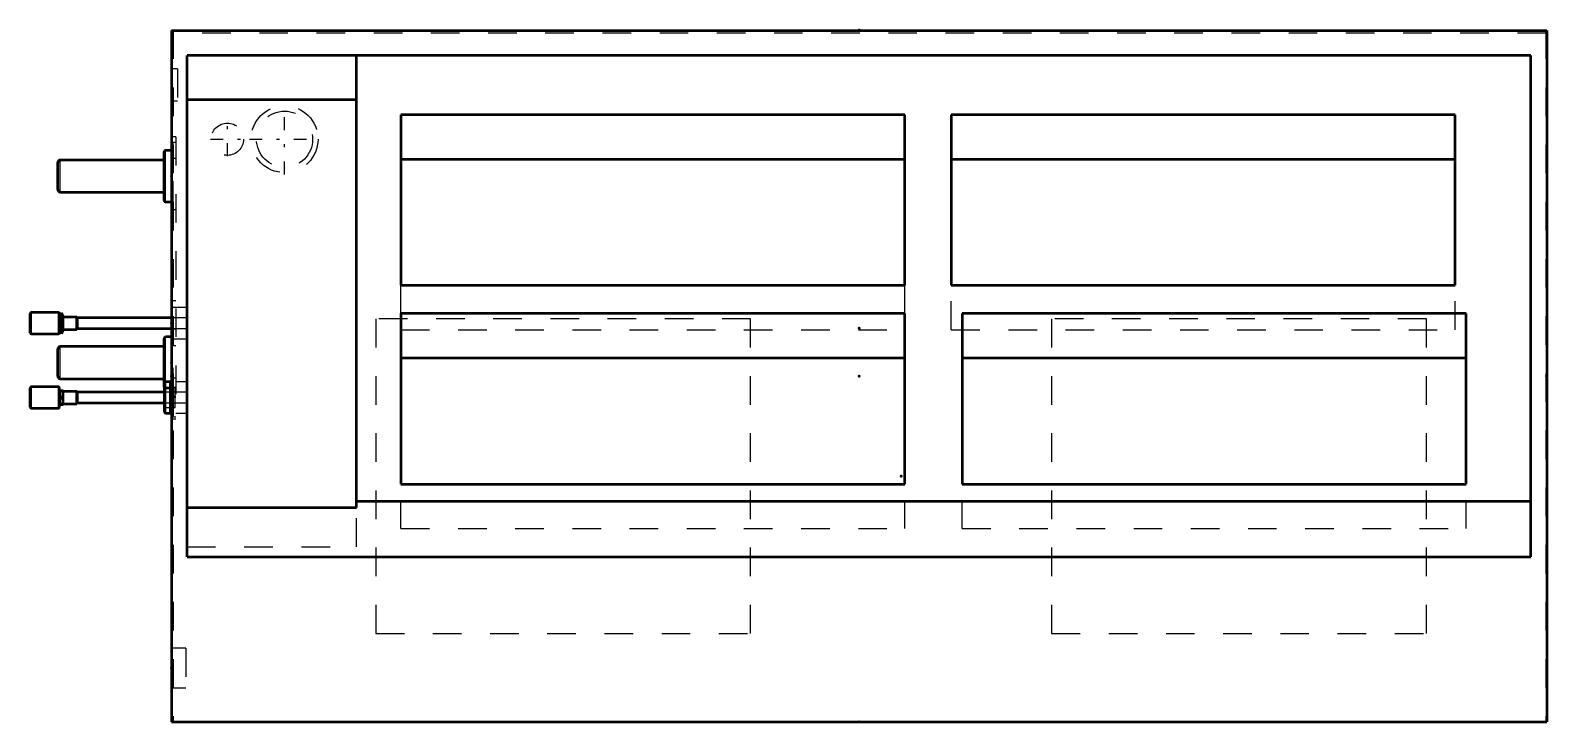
# Model space of a CAD drawing. Header units: inches. Extents: x -4.9 to 48.1, y 0 to 24.2.
import ezdxf

# ---------------------------------------------------------------- set-up
doc = ezdxf.new("R2010")
doc.units = ezdxf.units.IN
doc.header["$MEASUREMENT"] = 0
doc.linetypes.add('Center', pattern=[1.5, 0.45, -0.5, 0.05, -0.5])
doc.linetypes.add('Dashed', pattern=[2, 1, -1])
for name, color, linetype, lineweight in [('2d ConnectionPoints', 7, 'Continuous', 50), ('AM_0', 7, 'Continuous', 50), ('AM_4', 3, 'Continuous', 25), ('AM_7', 7, 'Center', 25), ('AM_9', 6, 'Dashed', 25)]:
    doc.layers.add(name, color=color, linetype=linetype, lineweight=lineweight)

msp = doc.modelspace()

# ---------------------------------------------------------------- linework, layer by layer
at = {"layer": '2d ConnectionPoints'}
for p in [(24.045, 24.19), (24.045, 24.19), (24.045, 24.19), (0, 19.09), (0, 13.94), (24.045, 13.77), (0, 12.56), (0, 12.095), (24.045, 12.095), (24.045, 12.095), (48.09, 12.095), (0, 11.34), (25.515, 8.59), (0, 1.88), (24.045, 0)]:
    msp.add_point(p, dxfattribs=at)
at = {"layer": 'AM_0'}
for p, q in [((0, 24.188), (48.094, 24.188)), ((0, 24.188), (0, 0)), ((48.094, 24.188), (48.094, 0)), ((0.54, 5.77), (0.54, 23.311)), ((47.54, 23.311), (0.54, 23.311)), ((6.47, 7.499), (6.47, 23.311)), ((47.54, 5.77), (47.54, 23.311)), ((6.47, 21.755), (0.54, 21.755)), ((8.019, 21.231), (8.019, 15.27)), ((25.649, 21.231), (8.019, 21.231)), ((25.649, 15.27), (25.649, 21.231)), ((27.269, 21.231), (27.269, 15.27)), ((44.899, 21.231), (27.269, 21.231)), ((44.899, 15.27), (44.899, 21.231)), ((-0.263, 19.652), (-3.893, 19.652)), ((-0.263, 18.24), (-0.263, 19.94)), ((0, 19.99), (-0.213, 19.99)), ((25.649, 19.672), (8.019, 19.672)), ((44.899, 19.672), (27.269, 19.672)), ((-3.983, 18.617), (-3.983, 19.562)), ((-3.893, 18.527), (-0.263, 18.527)), ((-0.213, 18.19), (0, 18.19)), ((8.019, 15.27), (25.649, 15.27)), ((27.269, 15.27), (44.899, 15.27)), ((-4.942, 13.605), (-4.942, 14.275)), ((-3.962, 14.315), (-4.902, 14.315)), ((-3.857, 14.303), (-3.922, 14.19)), ((-3.922, 13.605), (-3.922, 14.275)), ((-3.857, 13.577), (-3.857, 14.303)), ((-3.792, 14.19), (-3.857, 14.303)), ((-3.792, 13.69), (-3.792, 14.19)), ((-3.317, 14.155), (-3.792, 14.155)), ((-3.317, 13.725), (-3.317, 14.155)), ((-3.289, 14.127), (-3.317, 14.155)), ((0, 14.127), (-3.289, 14.127)), ((-3.289, 13.752), (-3.289, 14.127)), ((8.019, 14.276), (8.019, 8.315)), ((25.649, 14.276), (8.019, 14.276)), ((25.649, 8.315), (25.649, 14.276)), ((27.649, 14.276), (27.649, 8.315)), ((45.279, 14.276), (27.649, 14.276)), ((45.279, 8.315), (45.279, 14.276)), ((-4.902, 13.565), (-3.962, 13.565)), ((-3.922, 13.69), (-3.857, 13.577)), ((-3.857, 13.577), (-3.792, 13.69)), ((-3.792, 13.725), (-3.317, 13.725)), ((-3.317, 13.725), (-3.289, 13.752)), ((-3.289, 13.752), (0, 13.752)), ((-0.263, 11.71), (-0.263, 13.41)), ((0, 13.46), (-0.213, 13.46)), ((-3.983, 12.088), (-3.983, 13.032)), ((-0.263, 13.123), (-3.893, 13.123)), ((25.649, 12.717), (8.019, 12.717)), ((45.279, 12.717), (27.649, 12.717)), ((-4.942, 11.005), (-4.942, 11.675)), ((-3.962, 11.715), (-4.902, 11.715)), ((-3.922, 11.005), (-3.922, 11.675)), ((-3.893, 11.998), (-0.263, 11.998)), ((-0.248, 10.83), (-0.248, 11.85)), ((-0.036, 11.89), (-0.208, 11.89)), ((0, 11.933), (-0.036, 11.89)), ((-0.036, 10.79), (-0.036, 11.89)), ((-3.917, 11.599), (-3.922, 11.59)), ((-3.917, 11.599), (-3.917, 11.59)), ((-3.917, 11.59), (-3.792, 11.59)), ((-3.9, 11.59), (-3.917, 11.522)), ((-3.917, 11.522), (-3.917, 11.408)), ((-3.917, 11.408), (-3.9, 11.34)), ((-3.9, 11.34), (-3.917, 11.272)), ((-3.917, 11.272), (-3.917, 11.158)), ((-3.917, 11.158), (-3.9, 11.09)), ((-3.9, 11.34), (-3.814, 11.34)), ((-3.814, 11.34), (-3.792, 11.465)), ((-3.814, 11.09), (-3.792, 11.215)), ((-3.792, 11.09), (-3.792, 11.59)), ((-3.317, 11.555), (-3.792, 11.555)), ((-3.317, 11.125), (-3.317, 11.555)), ((-3.289, 11.527), (-3.317, 11.555)), ((-3.317, 11.125), (-3.289, 11.152)), ((-0.248, 11.527), (-3.289, 11.527)), ((-3.289, 11.152), (-3.289, 11.527)), ((-3.289, 11.152), (-0.248, 11.152)), ((-4.902, 10.965), (-3.962, 10.965)), ((-3.922, 11.09), (-3.917, 11.081)), ((-3.917, 11.09), (-3.917, 11.081)), ((-3.792, 11.09), (-3.917, 11.09)), ((-3.792, 11.125), (-3.317, 11.125)), ((-0.208, 10.79), (-0.036, 10.79)), ((-0.036, 10.79), (0, 10.747)), ((8.019, 8.315), (25.649, 8.315)), ((27.649, 8.315), (45.279, 8.315)), ((0.54, 7.499), (6.47, 7.499)), ((6.47, 7.72), (47.54, 7.72)), ((0.54, 5.77), (47.54, 5.77)), ((0, 0), (48.094, 0))]:
    msp.add_line(p, q, dxfattribs=at)
for points in [[(-3.792, 11.465), (-3.792, 11.474), (-3.814, 11.59)], [(-3.792, 11.215), (-3.792, 11.224), (-3.814, 11.34)]]:
    msp.add_lwpolyline(points, dxfattribs=at)
for centre, radius, start, end in [((-3.893, 19.562), 0.09, 90, 180), ((-0.213, 19.94), 0.05, 90, 180), ((-3.893, 18.617), 0.09, 180, 270), ((-0.213, 18.24), 0.05, 180, 270), ((-4.902, 14.275), 0.04, 90, 180), ((-3.962, 14.275), 0.04, 0, 90), ((-4.902, 13.605), 0.04, 180, 270), ((-3.962, 13.605), 0.04, 270, 0), ((-0.213, 13.41), 0.05, 90, 180), ((-3.893, 13.032), 0.09, 90, 180), ((-4.902, 11.675), 0.04, 90, 180), ((-3.893, 12.088), 0.09, 180, 270), ((-3.962, 11.675), 0.04, 0, 90), ((-0.213, 11.71), 0.05, 180, 225.573), ((-0.208, 11.85), 0.04, 90, 180), ((-4.902, 11.005), 0.04, 180, 270), ((-3.962, 11.005), 0.04, 270, 360), ((-0.208, 10.83), 0.04, 180, 270)]:
    msp.add_arc(centre, radius, start, end, dxfattribs=at)
at = {"layer": 'AM_4'}
for p, q in [((-3.893, 18.527), (-3.893, 19.652)), ((-0.213, 18.19), (-0.213, 19.99)), ((-4.902, 13.565), (-4.902, 14.315)), ((-3.962, 13.565), (-3.962, 14.315)), ((-0.213, 11.89), (-0.213, 13.46)), ((-3.893, 11.998), (-3.893, 13.123)), ((-4.902, 10.965), (-4.902, 11.715)), ((-3.962, 10.965), (-3.962, 11.715)), ((-0.208, 10.79), (-0.208, 11.89))]:
    msp.add_line(p, q, dxfattribs=at)
at = {"layer": 'AM_7'}
for p, q in [((3.95, 19.151), (3.95, 21.608)), ((1.95, 19.787), (1.95, 20.973)), ((1.357, 20.38), (2.543, 20.38)), ((2.721, 20.38), (5.178, 20.38))]:
    msp.add_line(p, q, dxfattribs=at)
at = {"layer": 'AM_9'}
for p, q in [((0.05, 24.188), (0.05, 0)), ((48.07, 24.09), (0.05, 24.09)), ((48.07, 24.188), (48.07, 0)), ((48.08, 24.188), (48.08, 0)), ((48.094, 24.09), (48.08, 24.09)), ((0.2, 22.843), (0, 22.843)), ((0.2, 22.843), (0.2, 21.718)), ((6.47, 23.314), (0.54, 23.314)), ((0.54, 23.314), (0.54, 23.311)), ((6.47, 23.311), (6.47, 23.314)), ((0, 21.718), (0.2, 21.718)), ((0.143, 20.46), (0, 20.46)), ((0.051, 17.915), (0.051, 20.265)), ((0.143, 20.265), (0.051, 20.265)), ((0.143, 20.46), (0.143, 10.58)), ((0.051, 19.99), (0, 19.99)), ((0.143, 19.71), (0, 19.71)), ((0, 18.19), (0.051, 18.19)), ((0.051, 17.915), (0.143, 17.915)), ((8.019, 14.276), (8.019, 15.27)), ((25.649, 14.276), (25.649, 15.27)), ((27.269, 13.711), (27.269, 15.27)), ((44.899, 13.711), (44.899, 15.27)), ((0.143, 14.722), (0, 14.722)), ((0.548, 14.49), (0, 14.49)), ((0.548, 14.49), (0.548, 13.39)), ((0.548, 14.127), (0, 14.127)), ((20.25, 14.09), (7.14, 14.09)), ((7.14, 14.09), (7.14, 3.09)), ((20.25, 3.09), (20.25, 14.09)), ((30.78, 14.09), (30.78, 3.09)), ((43.89, 14.09), (30.78, 14.09)), ((43.89, 3.09), (43.89, 14.09)), ((0, 13.752), (0.548, 13.752)), ((0.051, 13.46), (0, 13.46)), ((0, 13.39), (0.548, 13.39)), ((0.051, 11.385), (0.051, 13.735)), ((0.143, 13.735), (0.051, 13.735)), ((8.019, 13.711), (25.649, 13.711)), ((27.269, 13.711), (44.899, 13.711)), ((0, 13.159), (0.143, 13.159)), ((-0.213, 11.66), (-0.213, 11.89)), ((0.123, 11.69), (-0.208, 11.69)), ((0.068, 12.015), (0, 11.933)), ((0.143, 12.015), (0.068, 12.015)), ((0.068, 10.665), (0.068, 12.015)), ((0.123, 10.99), (0.123, 11.69)), ((0.548, 11.89), (0.143, 11.89)), ((0.548, 11.89), (0.548, 10.79)), ((0.123, 11.527), (-0.248, 11.527)), ((-0.248, 11.152), (0.123, 11.152)), ((-0.213, 11.66), (0.051, 11.66)), ((0.143, 11.34), (0, 11.34)), ((0.051, 11.385), (0.143, 11.385)), ((0.548, 11.527), (0.143, 11.527)), ((0.143, 11.152), (0.548, 11.152)), ((-0.208, 10.99), (0.123, 10.99)), ((0, 10.747), (0.068, 10.665)), ((0.068, 10.665), (0.143, 10.665)), ((0.143, 10.79), (0.548, 10.79)), ((0.143, 10.58), (0, 10.58)), ((8.019, 6.756), (8.019, 8.315)), ((25.649, 6.756), (25.649, 8.315)), ((27.649, 6.756), (27.649, 8.315)), ((45.279, 6.756), (45.279, 8.315)), ((6.47, 6.115), (6.47, 7.499)), ((8.019, 6.756), (25.649, 6.756)), ((27.649, 6.756), (45.279, 6.756)), ((0.54, 6.115), (6.47, 6.115)), ((7.14, 3.09), (20.25, 3.09)), ((30.78, 3.09), (43.89, 3.09)), ((0.5, 2.57), (0, 2.57)), ((0.5, 2.57), (0.5, 1.19)), ((0, 1.19), (0.5, 1.19))]:
    msp.add_line(p, q, dxfattribs=at)
for centre, radius in [((3.95, 20.38), 1.17), ((3.95, 20.38), 0.981), ((1.95, 20.38), 0.565)]:
    msp.add_circle(centre, radius, dxfattribs=at)
for centre, radius, start, end in [((-0.208, 11.73), 0.04, 180, 270), ((-0.213, 11.71), 0.05, 225.573, 270), ((-0.208, 10.95), 0.04, 90, 180)]:
    msp.add_arc(centre, radius, start, end, dxfattribs=at)

doc.saveas('drawing.dxf')
